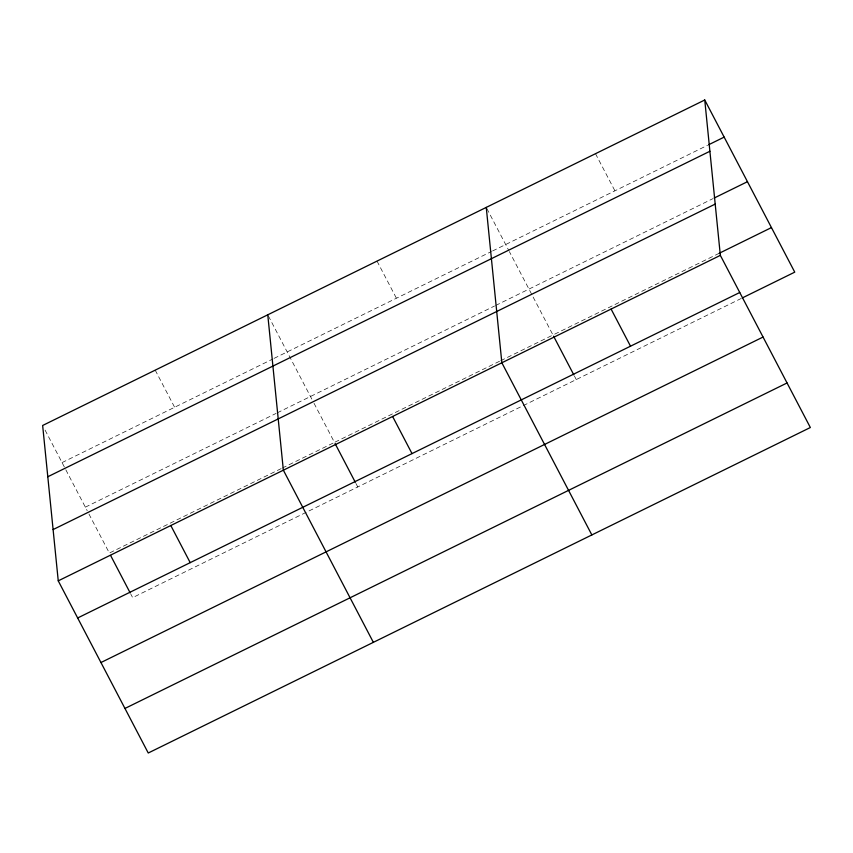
<?xml version="1.0" encoding="UTF-8"?>
<svg xmlns="http://www.w3.org/2000/svg" width="853" height="853" viewBox="0 0 853 853"><rect width="100%" height="100%" fill="white"/><g stroke="black" fill="none" stroke-linecap="round" stroke-linejoin="round"><path stroke-width="0.64" stroke-dasharray="4.26 3.2" d="M62.056 462.603L272.96 358.932M274.144 358.345L491.424 251.539M492.607 250.953L707.542 145.298M85.353 507.162L276.116 413.396M277.3 412.809L494.527 306.024M495.721 305.438L713.023 198.61M281.159 468.617L109.355 553.075L87.816 511.875M282.343 468.041L333.288 442.995M499.527 361.267L334.472 442.408L312.934 401.209M500.722 360.691L551.774 335.581M719.207 253.277L552.968 335.005L509.348 251.571M741.321 298.422L132.652 597.633L130.818 594.115M595.501 153.7L614.917 190.827M486.86 208.558L508.74 250.398M574.421 376.045L576.265 379.564M377.015 261.103L396.421 298.241M268.375 315.973L312.315 400.036M355.925 483.448L357.77 486.967M155.203 370.138L174.62 407.276M45.081 430.115L87.198 510.691"/><path stroke-width="1.28" d="M704.749 99.993L42.65 425.476L58.249 580.85L148.251 753.007L810.35 427.524L720.348 255.367L704.749 99.993L794.751 272.15L742.505 297.836M708.726 144.711L724.165 137.12M47.8 476.752L709.899 151.269M714.206 198.024L747.463 181.689M53.099 529.574L715.198 204.091M719.207 253.277L771.464 227.591M58.249 580.85L720.348 255.367M77.655 617.977L739.754 292.494M100.953 662.536L763.051 337.052M124.954 708.448L787.052 382.965M611.1 309.074L630.516 346.201M553.576 336.178L573.813 374.872M591.854 534.938L501.852 362.77L486.263 207.407M392.604 416.477L412.02 453.604M335.09 443.581L355.317 482.276M373.358 642.341L283.356 470.184L267.767 314.81M170.803 525.512L190.208 562.649M110.581 555.42L130.2 592.942"/></g></svg>
